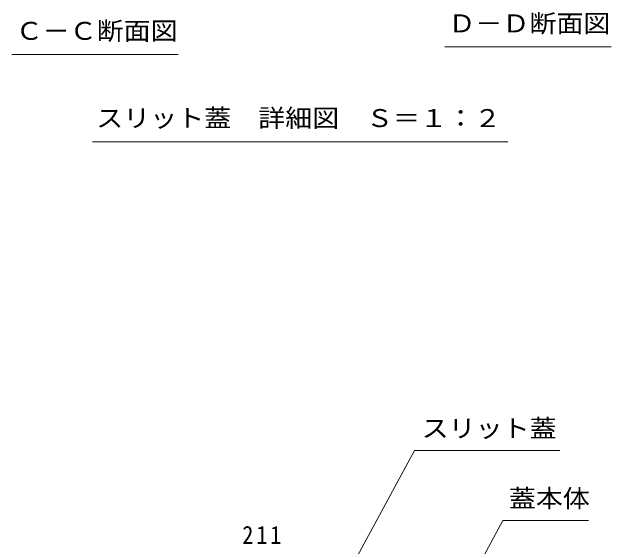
# Model space of a CAD drawing. Units: millimetres at full size, sheet at 1:5, with parts at other scales. Extents: x -1741 to 1940, y -1327 to 1367.
# Drawn here: x 697.5 to 1185.7, y -459.4 to -23.9 of the extents above; entities that cross this region are included whole.
import ezdxf
from ezdxf.enums import TextEntityAlignment as Align

# ---------------------------------------------------------------- set-up
doc = ezdxf.new("R2010")
doc.units = ezdxf.units.MM
doc.header["$LTSCALE"] = 5
for name, color, linetype, lineweight in [('D-5_0242_', 4, 'Continuous', 9), ('E-4_0232_テナント工�', 7, 'Continuous', 9), ('E-5_0233_テナント工�', 7, 'Continuous', 9)]:
    doc.layers.add(name, color=color, linetype=linetype, lineweight=lineweight)
doc.styles.add('ＭＳ ゴシック', font='')
doc.styles.get('ＭＳ ゴシック').set_extended_font_data('MS Gothic')

msp = doc.modelspace()

# ---------------------------------------------------------------- linework, layer by layer
at = {"layer": 'D-5_0242_', "color": 7}
for p, q in [((1185.678, -52.477), (1050.145, -52.477)), ((833.008, -58.572), (697.474, -58.572)), ((1101.577, -129.678), (763.099, -129.678))]:
    msp.add_line(p, q, dxfattribs=at)
at = {"layer": 'E-5_0233_テナント工�'}
for p, q in [((906.118, -602.243), (1025.406, -381.525)), ((1143.918, -381.525), (1025.406, -381.525)), ((1002.46, -614.629), (1097.547, -438.649)), ((1167.409, -438.649), (1097.547, -438.649))]:
    msp.add_line(p, q, dxfattribs=at)

# ---------------------------------------------------------------- texts
at = {"layer": 'D-5_0242_', "color": 2, "style": 'ＭＳ ゴシック', "width": 1.1}
for s, p in [('Ｄ－Ｄ断面図', (1053.178, -44.977)), ('Ｃ－Ｃ断面図', (700.508, -51.072)), ('スリット蓋\u3000詳細図\u3000Ｓ＝１：２', (766.132, -122.178))]:
    msp.add_text(s, height=14.66, dxfattribs=at).set_placement(p, align=Align.BOTTOM_LEFT)
at = {"layer": 'E-4_0232_テナント工�', "color": 2, "insert": (885.21, -457.6), "char_height": 14.66, "attachment_point": 7, "style": 'ＭＳ ゴシック'}
msp.add_mtext('\\T1.27;\\W0.9;211', dxfattribs=at)
at = {"layer": 'E-5_0233_テナント工�', "color": 2, "style": 'ＭＳ ゴシック', "width": 1.1}
for s, p in [('スリット蓋', (1031.325, -375.135)), ('蓋本体', (1102.409, -432.259))]:
    msp.add_text(s, height=14.66, dxfattribs=at).set_placement(p, align=Align.BOTTOM_LEFT)

doc.saveas('drawing.dxf')
